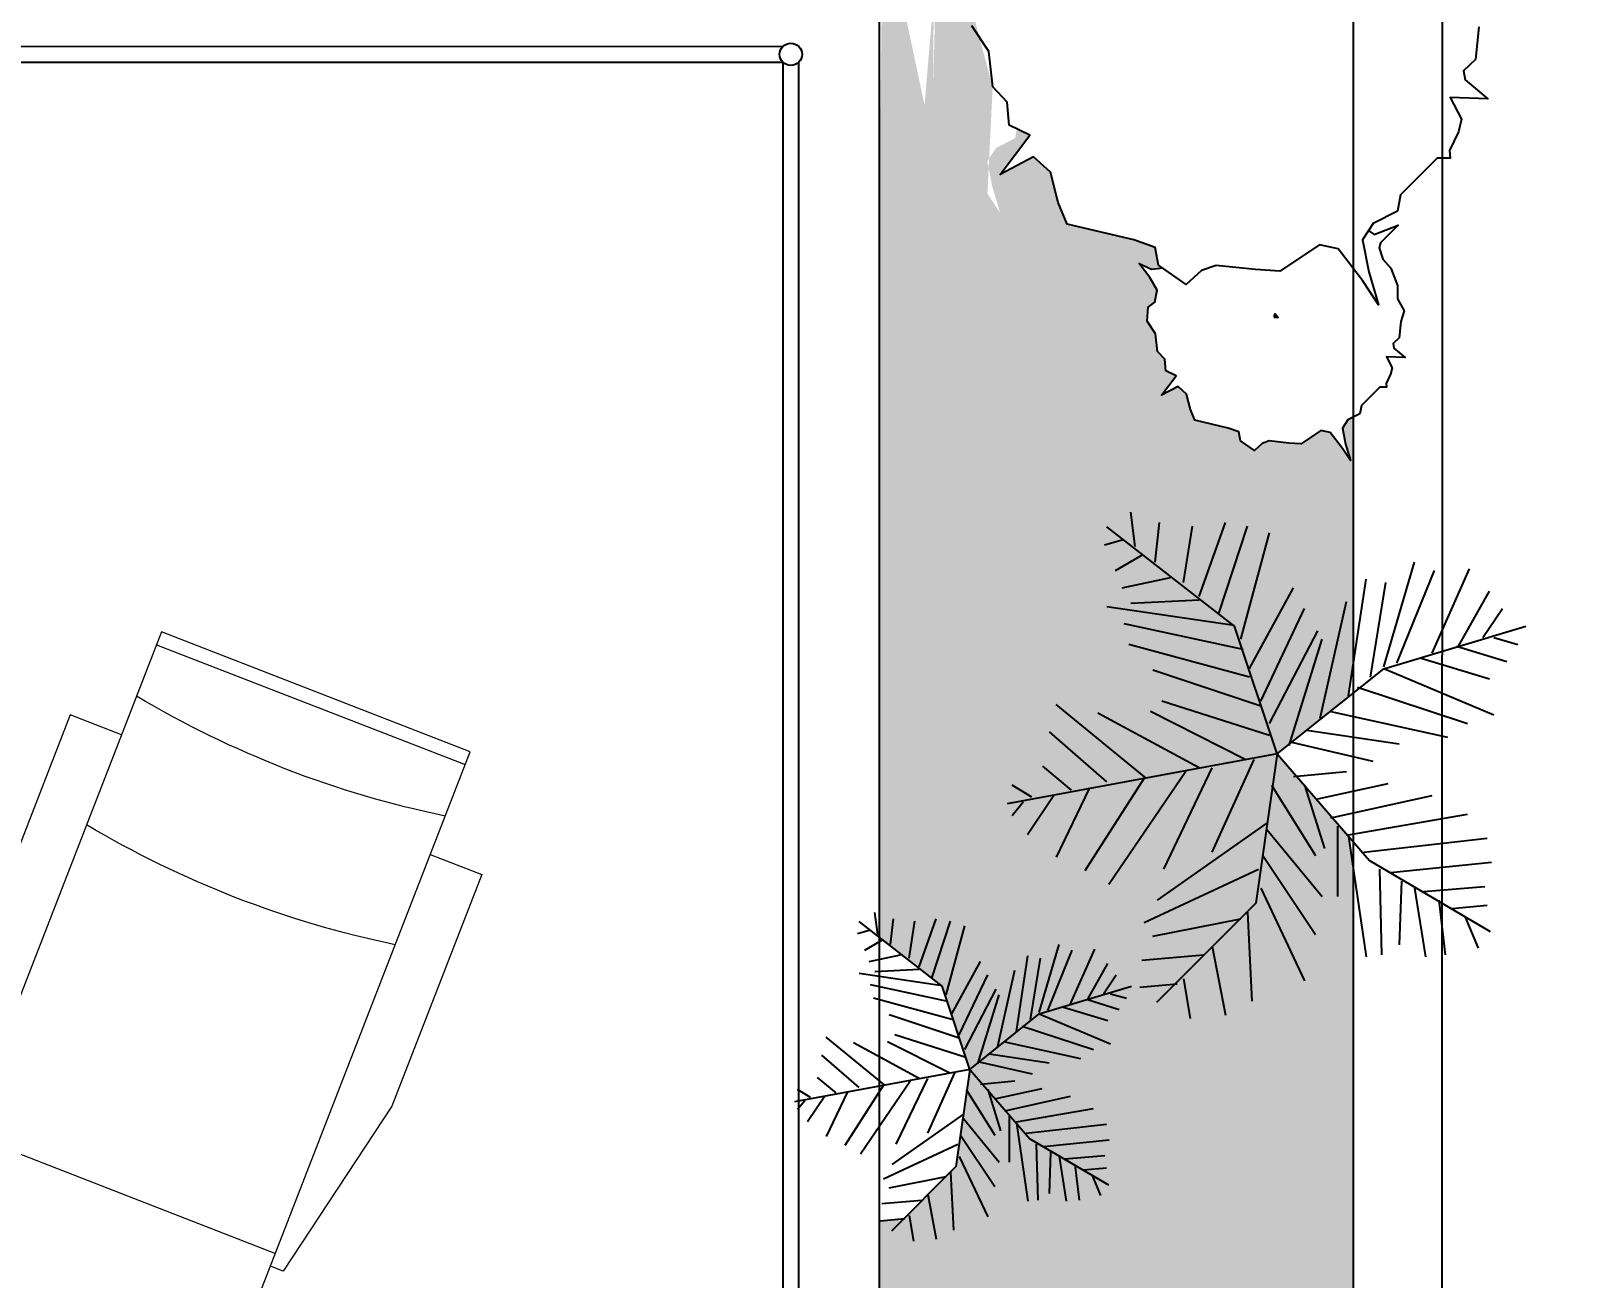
# Model space of a CAD drawing. Header units: inches. Extents: x -173 to 14008, y -3334 to 10368.
# Drawn here: x 13155.6 to 13352.1, y -161.9 to -3.8 of the extents above; entities that cross this region are included whole.
import ezdxf

# ---------------------------------------------------------------- set-up
doc = ezdxf.new("R2010")
doc.units = ezdxf.units.IN
doc.header["$MEASUREMENT"] = 0
doc.layers.add('ARREDAMENTO', color=8, linetype='Continuous', lineweight=18)
doc.layers.add('QUOTE', color=6, linetype='Continuous', lineweight=9)
doc.layers.add('ARREDI_INTERNI', color=165, linetype='Continuous')
doc.layers.add('PROIEZIONI', color=135, linetype='Continuous')
doc.layers.add('VERDE', color=7, linetype='Continuous', true_color=0x007a1f)
doc.styles.get("Standard").update_dxf_attribs({"font": 'Arial.ttf'})
doc.dimstyles.get("Standard").update_dxf_attribs({"dimtxt": 15, "dimasz": 10, "dimexe": 10, "dimexo": 10, "dimgap": 5, "dimtad": 2, "dimtih": 1, "dimtoh": 1, "dimdec": 0, "dimzin": 0, "dimdsep": 46, "dimtxsty": 'Standard', "dimblk": 'OBLIQUE', "dimblk1": 'OBLIQUE', "dimblk2": 'OBLIQUE', "dimcen": 0.09, "dimdle": 10, "dimadec": 0, "dimazin": 0, "dimtfac": 1, "dimtdec": 0, "dimtofl": 0, "dimtmove": 0, "dimatfit": 3, "dimldrblk": 'OBLIQUE', "dimfxl": 1, "dimtolj": 1, "dimtzin": 0, "dimarcsym": 0})

# ---------------------------------------------------------------- blocks, each defined once
blk = doc.blocks.new('SOL')
for p, q in [((-0.6316, 0.1064), (-0.9872, 0.0302)), ((-0.1744, 0.1064), (-0.6316, 0.1064)), ((-0.1744, 0.0048), (-0.1744, 0.1064)), ((-0.9872, 0.0302), (-0.9872, 0.0048)), ((-1.6476, -0.6048), (-1.6476, 0.0048)), ((-0.9618, -0.6048), (-0.9618, 0.0048)), ((0.0034, -0.6048), (0.0034, 0.0048)), ((-0.9872, -0.6302), (-0.9872, -0.6048)), ((-0.1744, -0.6048), (-0.1744, -0.7064)), ((-0.6316, -0.7064), (-0.9872, -0.6302)), ((-0.1744, -0.7064), (-0.6316, -0.7064))]:
    blk.add_line(p, q)
blk.add_lwpolyline([(-1.6476, -0.046), (-1.8, -0.046), (-1.8, 0.0048), (0.0288, 0.0048), (0.0288, -0.6048), (-1.8, -0.6048), (-1.8, -0.554), (-1.6476, -0.554)])
for centre in [(1.4512, -0.3), (1.7052, -0.3)]:
    blk.add_arc(centre, 1.829, 170.4069, 189.5931)
blk = doc.blocks.new('_Oblique')
at = {"color": 0, "linetype": 'ByBlock', "lineweight": -2}
blk.add_line((-0.5, -0.5), (0.5, 0.5), dxfattribs=at)
blk = doc.blocks.new('*D96')
at = {"layer": 'Defpoints', "color": 0, "transparency": 16777216}
for p in [(13334.54, 74.23), (13408.42, 74.23), (13334.29, -625.5)]:
    blk.add_point(p, dxfattribs=at)
at = {"layer": 'QUOTE', "color": 0, "lineweight": -2, "transparency": 16777216}
for p, q in [((13408.42, -635.5), (13408.42, 84.23)), ((13344.54, 74.23), (13418.42, 74.23)), ((13344.29, -625.5), (13418.42, -625.5))]:
    blk.add_line(p, q, dxfattribs=at)
at = {"layer": 'QUOTE', "color": 0, "lineweight": -2, "transparency": 16777216, "xscale": 10, "yscale": 10, "zscale": 10}
for p, rotation in [((13408.42, 74.23), 90), ((13408.42, -625.5), 270)]:
    blk.add_blockref('_Oblique', p, dxfattribs=dict(at, rotation=rotation))
at = {"layer": 'QUOTE', "color": 0, "transparency": 16777216, "insert": (13430, -275.64), "char_height": 15, "attachment_point": 5}
blk.add_mtext('\\A1;700', dxfattribs=at)

msp = doc.modelspace()

# ---------------------------------------------------------------- hatches: boundary and pattern name
at = {"layer": 'PROIEZIONI', "true_color": 0x499c4e}
h = msp.add_hatch(dxfattribs=at)
h.set_pattern_fill('AR-SAND', color=95, scale=3, angle=90, style=0)
h.set_pattern_definition([(127.5, (-61536.969, -59468.6636), (-5.7804713, -0.18898007), [0, -4.56, 0, -5.1, 0, -4.875]), (97.5, (-61536.969, -59468.6636), (-8.4664382, 5.3093301), [0, -2.46, 0, -4.11, 0, -1.575]), (57.5, (-61536.969, -59472.3536), (-0.01697716, 9.34242559), [0, -1.5, 0, -5.4, 0, -7.05]), (47.5, (-61536.969, -59472.3536), (-2.6330267, 9.0183798), [0, -0.75, 0, -3.54, 0, -4.05])])
h.paths.add_polyline_path([(13286.95, -28.26), (13285.83, -25.52), (13284.84, -21.67), (13282.69, -19.73), (13278.47, -21.95), (13282.23, -17), (13280.58, -16.19), (13280.37, -17.35), (13277.93, -18.62), (13276.83, -20.28), (13277.46, -23.49), (13278.46, -26.84), (13276.84, -24.39), (13277.51, -10.87), (13272.47, 8.04), (13268.47, 5.37), (13263.49, 2.52), (13263.18, -23), (13263.18, -118.65), (13271.04, -124.75), (13271.09, -124.76), (13274.62, -135.34), (13275.66, -134.51), (13275.71, -134.35), (13275.83, -134.38), (13274.62, -135.34), (13280.4, -142.02), (13280.49, -142), (13280.5, -142.13), (13274.62, -135.34), (13272.86, -147.63), (13266.18, -154.31), (13263.18, -154.58), (13263.18, -198.33), (13264.76, -196.59), (13265.74, -193.11), (13268.31, -192.67), (13270.27, -191.71), (13271.42, -189.23), (13275.1, -187.56), (13278.58, -187.78), (13281.97, -185.95), (13282.84, -183.32), (13284.83, -185.66), (13288.02, -185.72), (13291.03, -184.78), (13293.44, -186.43), (13297.1, -187.65), (13300.09, -185.06), (13301.1, -181.79), (13301.87, -186.2), (13303.02, -189.72), (13305.68, -191.32), (13307.73, -190.96), (13310.5, -193.16), (13311.42, -196.93), (13314.4, -200.33), (13314.6, -202.98), (13316.56, -205.12), (13315.73, -207.95), (13321.92, -208.52), (13317.43, -210.13), (13317.4, -213.03), (13319.58, -216.36), (13320.84, -219.04), (13316.59, -226.59), (13315.47, -229.27), (13316.85, -231.09), (13316.76, -231.69), (13317.83, -230.76), (13318.34, -229.13), (13318.72, -231.33), (13319.3, -233.09), (13320.63, -233.89), (13321.65, -233.71), (13323.04, -234.81), (13323.18, -235.41), (13323.18, -109.74), (13322.61, -105.83), (13313.56, -95.38), (13308.16, -79.18), (13308.04, -79.1), (13308.13, -79.11), (13313.56, -95.38), (13315.16, -94.1), (13315.23, -93.86), (13315.41, -93.9), (13322.59, -88.15), (13323.18, -84.24), (13323.18, -52.72), (13322.52, -53.06), (13321.84, -54.1), (13322.24, -56.11), (13322.86, -58.2), (13321.84, -56.66), (13320.29, -54.65), (13319.11, -54.4), (13316.61, -56.07), (13315.06, -55.98), (13312.56, -55.72), (13311.65, -56.04), (13310.68, -56.91), (13308.92, -55.7), (13308.71, -54.58), (13307.35, -54.09), (13303.13, -53.1), (13302.57, -51.73), (13302.07, -49.8), (13301, -48.83), (13298.89, -49.94), (13300.77, -47.47), (13299.45, -46.82), (13299.32, -45.37), (13298.41, -44.4), (13298.16, -42.15), (13297.09, -40.54), (13297.21, -38.78), (13298.04, -38.14), (13298.35, -36.62), (13297.44, -35.01), (13296.07, -33.24), (13297.62, -33.97), (13299.02, -33.81), (13298.53, -33.47), (13298.12, -31.22), (13295.39, -30.24)])
h.paths.add_polyline_path([(13289.49, -126.49), (13289.53, -126.5), (13289.55, -126.47)], flags=16)
h.paths.add_polyline_path([(13263.18, 61.72), (13263.18, 26.92), (13263.98, -0.13), (13266.1, -0.14), (13268.88, -13.17), (13270.33, 3.97), (13269.97, -11.53), (13270.1, 13.01), (13277.38, 4.69), (13281.85, 16.86), (13283.21, 17.65), (13278.8, 22.32), (13283.24, 18.95), (13285.96, 20.01), (13286.68, 20.84), (13286.31, 23.89), (13288.83, 22.75), (13292.47, 24.01), (13294.66, 26.72), (13298.38, 28.3), (13300.99, 27.48), (13303.01, 28.27), (13305.08, 29.87), (13308.31, 28.24), (13310.95, 28.22), (13314.43, 31.41), (13316.24, 34.61), (13315.79, 30.92), (13315.96, 27.71), (13317.61, 26.42), (13321.17, 26.07), (13323.18, 25.54), (13323.18, 61.72)])

# ---------------------------------------------------------------- linework, layer by layer
for p, q in [((13334.29, -625.5), (13334.54, 74.23)), ((13263.18, -619.42), (13263.18, 2.21))]:
    msp.add_line(p, q)
at = {"linetype": 'ByBlock'}
for p, q in [((13146.36, -5.71), (13250.91, -5.75)), ((13146.4, -7.71), (13250.92, -7.74)), ((13250.91, -7.73), (13250.91, -314.38)), ((13252.91, -7.76), (13252.91, -314.42))]:
    msp.add_line(p, q, dxfattribs=at)
msp.add_lwpolyline([(13263.18, 61.72), (13323.18, 61.72), (13323.18, -619.42), (13263.18, -619.42), (13263.18, 2.21)])
msp.add_lwpolyline([(13263.18, 61.72), (13323.18, 61.72), (13323.18, -619.42), (13263.18, -619.42), (13263.18, 2.21)])
msp.add_circle((13251.93, -6.74), 1.42, dxfattribs=at)
at = {"layer": 'ARREDI_INTERNI'}
msp.add_line((13263.18, -619.42), (13263.18, 2.21), dxfattribs=at)
at = {"layer": 'VERDE'}
for p, q in [((13295.58, -69.11), (13295.03, -64.76)), ((13295.58, -69.11), (13295.03, -64.76)), ((13308.16, -79.18), (13291.96, -66.58)), ((13308.16, -79.18), (13291.96, -66.58)), ((13298.09, -71.07), (13298.65, -66.07)), ((13298.09, -71.07), (13298.65, -66.07)), ((13301.71, -73.67), (13302.83, -66.5)), ((13301.71, -73.67), (13302.83, -66.5)), ((13303.66, -75.41), (13307.01, -66.07)), ((13303.66, -75.41), (13307.01, -66.07)), ((13306.17, -77.59), (13309.79, -66.5)), ((13306.17, -77.59), (13309.79, -66.5)), ((13291.68, -68.89), (13293.91, -68.24)), ((13291.68, -68.89), (13293.91, -68.24)), ((13308.96, -80.85), (13312.58, -67.37)), ((13308.96, -80.85), (13312.58, -67.37)), ((13293.08, -72.15), (13296.42, -70.2)), ((13293.08, -72.15), (13296.42, -70.2)), ((13327.07, -84.32), (13330.97, -71.07)), ((13327.07, -84.32), (13330.97, -71.07)), ((13328.74, -83.89), (13333.48, -72.15)), ((13328.74, -83.89), (13333.48, -72.15)), ((13333.2, -82.59), (13337.94, -71.94)), ((13333.2, -82.59), (13337.94, -71.94)), ((13293.91, -74.33), (13300.04, -73.02)), ((13293.91, -74.33), (13300.04, -73.02)), ((13310.07, -84.54), (13315.65, -74.33)), ((13310.07, -84.54), (13315.65, -74.33)), ((13322.61, -88.02), (13324.84, -73.24)), ((13322.61, -88.02), (13324.84, -73.24)), ((13325.4, -85.63), (13327.35, -73.67)), ((13325.4, -85.63), (13327.35, -73.67)), ((13295.03, -76.28), (13303.66, -75.85)), ((13295.03, -76.28), (13303.66, -75.85)), ((13318.99, -90.84), (13322.33, -76.06)), ((13318.99, -90.84), (13322.33, -76.06)), ((13336.54, -81.72), (13340.45, -74.76)), ((13336.54, -81.72), (13340.45, -74.76)), ((13308.12, -79.11), (13291.96, -76.72)), ((13308.12, -79.11), (13291.96, -76.72)), ((13311.47, -88.67), (13317.04, -76.93)), ((13311.47, -88.67), (13317.04, -76.93)), ((13339.61, -80.63), (13342.12, -76.93)), ((13339.61, -80.63), (13342.12, -76.93)), ((13309.24, -82.15), (13294.19, -78.89)), ((13309.24, -82.15), (13294.19, -78.89)), ((13313.56, -95.38), (13308.16, -79.18)), ((13313.56, -95.38), (13308.16, -79.18)), ((13312.58, -91.5), (13318.71, -79.76)), ((13312.58, -91.5), (13318.71, -79.76)), ((13327.06, -84.58), (13345.06, -79.18)), ((13327.06, -84.58), (13345.06, -79.18)), ((13310.07, -85.63), (13294.75, -81.5)), ((13310.07, -85.63), (13294.75, -81.5)), ((13315.09, -94.32), (13319.27, -80.85)), ((13315.09, -94.32), (13319.27, -80.85)), ((13336.27, -81.72), (13342.68, -83.67)), ((13336.27, -81.72), (13342.68, -83.67)), ((13341, -80.63), (13344.07, -81.5)), ((13341, -80.63), (13344.07, -81.5)), ((13331.81, -83.24), (13340.45, -85.85)), ((13331.81, -83.24), (13340.45, -85.85)), ((13311.47, -89.32), (13297.81, -84.76)), ((13311.47, -89.32), (13297.81, -84.76)), ((13313.56, -95.38), (13327.06, -84.58)), ((13313.56, -95.38), (13327.06, -84.58)), ((13327.07, -84.54), (13341, -90.41)), ((13327.07, -84.54), (13341, -90.41)), ((13323.73, -86.93), (13337.66, -91.5)), ((13323.73, -86.93), (13337.66, -91.5)), ((13296.98, -98.45), (13285.55, -89.11)), ((13296.98, -98.45), (13285.55, -89.11)), ((13303.66, -97.15), (13290.85, -90.19)), ((13303.66, -97.15), (13290.85, -90.19)), ((13309.52, -96.06), (13297.53, -89.98)), ((13309.52, -96.06), (13297.53, -89.98)), ((13312.58, -93.02), (13298.93, -88.67)), ((13312.58, -93.02), (13298.93, -88.67)), ((13320.38, -89.98), (13335.15, -93.24)), ((13320.38, -89.98), (13335.15, -93.24)), ((13291.96, -98.89), (13284.72, -92.58)), ((13291.96, -98.89), (13284.72, -92.58)), ((13315.37, -93.89), (13325.68, -96.28)), ((13315.37, -93.89), (13325.68, -96.28)), ((13317.32, -92.37), (13329.02, -94.11)), ((13317.32, -92.37), (13329.02, -94.11)), ((13313.56, -95.38), (13279.36, -101.68)), ((13313.56, -95.38), (13279.36, -101.68)), ((13305.34, -107.8), (13310.63, -96.06)), ((13305.34, -107.8), (13310.63, -96.06)), ((13313.56, -95.38), (13310.86, -114.28)), ((13313.56, -95.38), (13310.86, -114.28)), ((13313.56, -95.38), (13325.26, -108.88)), ((13313.56, -95.38), (13325.26, -108.88)), ((13287.5, -99.97), (13283.88, -96.93)), ((13287.5, -99.97), (13283.88, -96.93)), ((13301.99, -97.58), (13292.24, -111.93)), ((13301.99, -97.58), (13292.24, -111.93)), ((13299.21, -109.97), (13305.34, -97.15)), ((13299.21, -109.97), (13305.34, -97.15)), ((13315.65, -98.23), (13322.33, -97.58)), ((13315.65, -98.23), (13322.33, -97.58)), ((13282.49, -100.84), (13279.98, -99.32)), ((13282.49, -100.84), (13279.98, -99.32)), ((13289.73, -99.76), (13285.55, -108.45)), ((13289.73, -99.76), (13285.55, -108.45)), ((13296.7, -98.45), (13289.17, -110.19)), ((13296.7, -98.45), (13289.17, -110.19)), ((13312.86, -99.32), (13318.43, -108.23)), ((13312.86, -99.32), (13318.43, -108.23)), ((13317.04, -99.32), (13319.55, -107.36)), ((13317.04, -99.32), (13319.55, -107.36)), ((13318.71, -101.06), (13327.63, -99.1)), ((13318.71, -101.06), (13327.63, -99.1)), ((13281.37, -101.5), (13279.98, -103.23)), ((13281.37, -101.5), (13279.98, -103.23)), ((13285.27, -100.63), (13281.93, -105.63)), ((13285.27, -100.63), (13281.93, -105.63)), ((13320.38, -103.45), (13333.2, -100.63)), ((13320.38, -103.45), (13333.2, -100.63)), ((13322.61, -105.63), (13337.66, -103.02)), ((13322.61, -105.63), (13337.66, -103.02)), ((13312.3, -104.1), (13298.37, -113.88)), ((13312.3, -104.1), (13298.37, -113.88)), ((13312.3, -104.97), (13319.27, -113.45)), ((13312.3, -104.97), (13319.27, -113.45)), ((13321.22, -104.54), (13321.22, -113.45)), ((13321.22, -104.54), (13321.22, -113.45)), ((13322.61, -105.84), (13324.84, -121.06)), ((13322.61, -105.84), (13324.84, -121.06)), ((13324.56, -107.8), (13340.17, -106.06)), ((13324.56, -107.8), (13340.17, -106.06)), ((13296.7, -116.71), (13311.19, -109.97)), ((13296.7, -116.71), (13311.19, -109.97)), ((13311.75, -108.23), (13318.43, -118.23)), ((13311.75, -108.23), (13318.43, -118.23)), ((13325.26, -108.88), (13340.56, -117.88)), ((13325.26, -108.88), (13340.56, -117.88)), ((13326.51, -109.97), (13326.79, -120.84)), ((13326.51, -109.97), (13326.79, -120.84)), ((13327.91, -110.41), (13340.72, -109.1)), ((13327.91, -110.41), (13340.72, -109.1)), ((13329.3, -111.49), (13329.02, -119.54)), ((13329.3, -111.49), (13329.02, -119.54)), ((13311.47, -112.36), (13317.04, -124.1)), ((13311.47, -112.36), (13317.04, -124.1)), ((13330.97, -112.36), (13332.37, -121.06)), ((13330.97, -112.36), (13332.37, -121.06)), ((13332.09, -112.8), (13339.89, -112.15)), ((13332.09, -112.8), (13339.89, -112.15)), ((13334.04, -113.88), (13334.87, -120.84)), ((13334.04, -113.88), (13334.87, -120.84)), ((13262.94, -118.26), (13262.57, -115.44)), ((13262.94, -118.26), (13262.57, -115.44)), ((13310.86, -114.28), (13298.26, -126.88)), ((13310.86, -114.28), (13298.26, -126.88)), ((13309.79, -115.41), (13310.35, -126.71)), ((13309.79, -115.41), (13310.35, -126.71)), ((13335.71, -114.97), (13340.17, -114.54)), ((13335.71, -114.97), (13340.17, -114.54)), ((13260.4, -118.12), (13261.85, -117.7)), ((13260.4, -118.12), (13261.85, -117.7)), ((13271.11, -124.81), (13260.58, -116.62)), ((13271.11, -124.81), (13260.58, -116.62)), ((13264.57, -119.53), (13264.93, -116.28)), ((13264.57, -119.53), (13264.93, -116.28)), ((13266.92, -121.23), (13267.65, -116.57)), ((13266.92, -121.23), (13267.65, -116.57)), ((13268.19, -122.36), (13270.36, -116.28)), ((13268.19, -122.36), (13270.36, -116.28)), ((13269.82, -123.77), (13272.17, -116.57)), ((13269.82, -123.77), (13272.17, -116.57)), ((13271.63, -125.89), (13273.99, -117.13)), ((13271.63, -125.89), (13273.99, -117.13)), ((13297.81, -118.45), (13308.96, -116.28)), ((13297.81, -118.45), (13308.96, -116.28)), ((13337.38, -116.06), (13339.05, -119.97)), ((13337.38, -116.06), (13339.05, -119.97)), ((13261.31, -120.24), (13263.48, -118.97)), ((13261.31, -120.24), (13263.48, -118.97)), ((13283.4, -128.15), (13285.94, -119.53)), ((13283.4, -128.15), (13285.94, -119.53)), ((13305.34, -119.75), (13307.01, -128.45)), ((13305.34, -119.75), (13307.01, -128.45)), ((13261.85, -121.65), (13265.83, -120.81)), ((13261.85, -121.65), (13265.83, -120.81)), ((13272.35, -128.29), (13275.98, -121.65)), ((13272.35, -128.29), (13275.98, -121.65)), ((13280.51, -130.55), (13281.95, -120.95)), ((13280.51, -130.55), (13281.95, -120.95)), ((13282.32, -129), (13283.58, -121.23)), ((13282.32, -129), (13283.58, -121.23)), ((13284.49, -127.87), (13287.57, -120.24)), ((13284.49, -127.87), (13287.57, -120.24)), ((13287.39, -127.02), (13290.47, -120.1)), ((13287.39, -127.02), (13290.47, -120.1)), ((13296.42, -121.49), (13304.22, -120.84)), ((13296.42, -121.49), (13304.22, -120.84)), ((13271.09, -124.76), (13260.58, -123.21)), ((13271.09, -124.76), (13260.58, -123.21)), ((13262.57, -122.92), (13268.19, -122.64)), ((13262.57, -122.92), (13268.19, -122.64)), ((13273.26, -130.98), (13276.88, -123.35)), ((13273.26, -130.98), (13276.88, -123.35)), ((13278.15, -132.39), (13280.32, -122.78)), ((13278.15, -132.39), (13280.32, -122.78)), ((13289.56, -126.46), (13292.1, -121.94)), ((13289.56, -126.46), (13292.1, -121.94)), ((13291.55, -125.75), (13293.18, -123.35)), ((13291.55, -125.75), (13293.18, -123.35)), ((13271.81, -126.74), (13262.03, -124.62)), ((13271.81, -126.74), (13262.03, -124.62)), ((13274.62, -135.34), (13271.11, -124.81)), ((13274.62, -135.34), (13271.11, -124.81)), ((13273.99, -132.81), (13277.97, -125.19)), ((13273.99, -132.81), (13277.97, -125.19)), ((13283.39, -128.32), (13295.09, -124.81)), ((13283.39, -128.32), (13295.09, -124.81)), ((13300.88, -124.53), (13296.14, -124.97)), ((13300.88, -124.53), (13296.14, -124.97)), ((13301.71, -123.88), (13302.55, -128.88)), ((13301.71, -123.88), (13302.55, -128.88)), ((13272.35, -129), (13262.39, -126.32)), ((13272.35, -129), (13262.39, -126.32)), ((13275.62, -134.65), (13278.33, -125.89)), ((13275.62, -134.65), (13278.33, -125.89)), ((13286.48, -127.45), (13292.1, -129.14)), ((13286.48, -127.45), (13292.1, -129.14)), ((13289.38, -126.46), (13293.55, -127.73)), ((13289.38, -126.46), (13293.55, -127.73)), ((13292.46, -125.75), (13294.45, -126.32)), ((13292.46, -125.75), (13294.45, -126.32)), ((13273.26, -131.4), (13264.39, -128.43)), ((13273.26, -131.4), (13264.39, -128.43)), ((13274.62, -135.34), (13283.39, -128.32)), ((13274.62, -135.34), (13283.39, -128.32)), ((13283.4, -128.29), (13292.46, -132.11)), ((13283.4, -128.29), (13292.46, -132.11)), ((13263.84, -137.34), (13256.42, -131.26)), ((13263.84, -137.34), (13256.42, -131.26)), ((13273.99, -133.8), (13265.11, -130.98)), ((13273.99, -133.8), (13265.11, -130.98)), ((13281.23, -129.85), (13290.29, -132.81)), ((13281.23, -129.85), (13290.29, -132.81)), ((13260.58, -137.62), (13255.87, -133.52)), ((13260.58, -137.62), (13255.87, -133.52)), ((13268.19, -136.49), (13259.86, -131.97)), ((13268.19, -136.49), (13259.86, -131.97)), ((13271.99, -135.78), (13264.2, -131.83)), ((13271.99, -135.78), (13264.2, -131.83)), ((13277.06, -133.38), (13284.67, -134.51)), ((13277.06, -133.38), (13284.67, -134.51)), ((13279.06, -131.83), (13288.66, -133.94)), ((13279.06, -131.83), (13288.66, -133.94)), ((13274.62, -135.34), (13252.39, -139.44)), ((13274.62, -135.34), (13252.39, -139.44)), ((13274.62, -135.34), (13272.86, -147.63)), ((13274.62, -135.34), (13272.86, -147.63)), ((13274.62, -135.34), (13282.22, -144.12)), ((13274.62, -135.34), (13282.22, -144.12)), ((13275.8, -134.37), (13282.5, -135.92)), ((13275.8, -134.37), (13282.5, -135.92)), ((13257.68, -138.32), (13255.33, -136.35)), ((13257.68, -138.32), (13255.33, -136.35)), ((13263.66, -137.34), (13258.77, -144.96)), ((13263.66, -137.34), (13258.77, -144.96)), ((13267.1, -136.77), (13260.76, -146.09)), ((13267.1, -136.77), (13260.76, -146.09)), ((13265.29, -144.82), (13269.28, -136.49)), ((13265.29, -144.82), (13269.28, -136.49)), ((13269.28, -143.41), (13272.72, -135.78)), ((13269.28, -143.41), (13272.72, -135.78)), ((13275.98, -137.19), (13280.32, -136.77)), ((13275.98, -137.19), (13280.32, -136.77)), ((13254.42, -138.89), (13252.79, -137.9)), ((13254.42, -138.89), (13252.79, -137.9)), ((13253.7, -139.31), (13252.79, -140.44)), ((13253.7, -139.31), (13252.79, -140.44)), ((13256.24, -138.75), (13254.06, -142)), ((13256.24, -138.75), (13254.06, -142)), ((13259.13, -138.18), (13256.42, -143.83)), ((13259.13, -138.18), (13256.42, -143.83)), ((13274.17, -137.9), (13277.79, -143.69)), ((13274.17, -137.9), (13277.79, -143.69)), ((13276.88, -137.9), (13278.51, -143.13)), ((13276.88, -137.9), (13278.51, -143.13)), ((13277.97, -139.03), (13283.77, -137.76)), ((13277.97, -139.03), (13283.77, -137.76)), ((13279.06, -140.58), (13287.39, -138.75)), ((13279.06, -140.58), (13287.39, -138.75)), ((13273.8, -141.01), (13264.75, -147.37)), ((13273.8, -141.01), (13264.75, -147.37)), ((13279.6, -141.29), (13279.6, -147.08)), ((13279.6, -141.29), (13279.6, -147.08)), ((13280.51, -142), (13290.29, -140.3)), ((13280.51, -142), (13290.29, -140.3)), ((13273.8, -141.57), (13278.33, -147.08)), ((13273.8, -141.57), (13278.33, -147.08)), ((13280.51, -142.14), (13281.95, -152.03)), ((13280.51, -142.14), (13281.95, -152.03)), ((13281.77, -143.41), (13291.92, -142.28)), ((13281.77, -143.41), (13291.92, -142.28)), ((13263.66, -149.2), (13273.08, -144.82)), ((13263.66, -149.2), (13273.08, -144.82)), ((13273.44, -143.69), (13277.79, -150.19)), ((13273.44, -143.69), (13277.79, -150.19)), ((13282.22, -144.12), (13292.17, -149.97)), ((13282.22, -144.12), (13292.17, -149.97)), ((13283.04, -144.82), (13283.22, -151.89)), ((13283.04, -144.82), (13283.22, -151.89)), ((13283.95, -145.11), (13292.28, -144.26)), ((13283.95, -145.11), (13292.28, -144.26)), ((13273.26, -146.38), (13276.88, -154.01)), ((13273.26, -146.38), (13276.88, -154.01)), ((13284.85, -145.81), (13284.67, -151.04)), ((13284.85, -145.81), (13284.67, -151.04)), ((13285.94, -146.38), (13286.84, -152.03)), ((13285.94, -146.38), (13286.84, -152.03)), ((13286.66, -146.66), (13291.73, -146.24)), ((13286.66, -146.66), (13291.73, -146.24)), ((13264.39, -150.33), (13271.63, -148.92)), ((13264.39, -150.33), (13271.63, -148.92)), ((13272.86, -147.63), (13264.67, -155.82)), ((13272.86, -147.63), (13264.67, -155.82)), ((13272.17, -148.36), (13272.54, -155.7)), ((13272.17, -148.36), (13272.54, -155.7)), ((13287.93, -147.37), (13288.47, -151.89)), ((13287.93, -147.37), (13288.47, -151.89)), ((13289.02, -148.07), (13291.92, -147.79)), ((13289.02, -148.07), (13291.92, -147.79)), ((13290.11, -148.78), (13291.19, -151.32)), ((13290.11, -148.78), (13291.19, -151.32)), ((13269.28, -151.18), (13270.36, -156.83)), ((13269.28, -151.18), (13270.36, -156.83)), ((13263.48, -152.31), (13268.55, -151.89)), ((13263.48, -152.31), (13268.55, -151.89)), ((13266.38, -154.29), (13263.3, -154.57)), ((13266.38, -154.29), (13263.3, -154.57)), ((13266.92, -153.86), (13267.46, -157.11)), ((13266.92, -153.86), (13267.46, -157.11))]:
    msp.add_line(p, q, dxfattribs=at)
for points in [[(13339.13, -3.24), (13338.71, -7.41), (13337.18, -8.84), (13337.39, -9.97), (13340.25, -12.39), (13335.49, -12.2), (13336.94, -14.94), (13336.53, -16.54), (13335.41, -18.94), (13335.49, -19.9), (13333.84, -19.89), (13329.17, -24.52), (13328.8, -26.6), (13325.74, -28.18), (13324.37, -30.26), (13325.16, -34.28), (13326.4, -38.46), (13324.38, -35.39), (13321.27, -31.36), (13318.92, -30.87), (13313.91, -34.21), (13310.81, -34.02), (13305.81, -33.51), (13303.99, -34.14), (13302.05, -35.89), (13298.53, -33.47), (13298.12, -31.22), (13295.39, -30.24), (13286.95, -28.26), (13285.83, -25.52), (13284.84, -21.67), (13282.69, -19.73), (13278.47, -21.95), (13282.23, -17), (13279.58, -15.7), (13279.33, -12.81), (13277.51, -10.87), (13277.02, -6.37), (13274.87, -3.15)], [(13325.19, -29.08), (13325.84, -29.58), (13328.88, -28.39), (13326.65, -30.62), (13326.49, -31.27), (13326.94, -32.71), (13327.98, -33.84), (13328.82, -36.01), (13328.8, -37.7), (13329.65, -39.23), (13329.22, -40.59), (13329.01, -42.67), (13328.25, -43.39), (13328.35, -43.95), (13329.78, -45.16), (13327.4, -45.07), (13328.13, -46.44), (13327.92, -47.24), (13327.36, -48.44), (13327.4, -48.92), (13326.58, -48.91), (13324.24, -51.23), (13324.05, -52.27), (13322.52, -53.06), (13321.84, -54.1), (13322.24, -56.11), (13322.86, -58.2), (13321.84, -56.66), (13320.29, -54.65), (13319.11, -54.4), (13316.61, -56.07), (13315.06, -55.98), (13312.56, -55.72), (13311.65, -56.04), (13310.68, -56.91), (13308.92, -55.7), (13308.71, -54.58), (13307.35, -54.09), (13303.13, -53.1), (13302.57, -51.73), (13302.07, -49.8), (13301, -48.83), (13298.89, -49.94), (13300.77, -47.47), (13299.45, -46.82), (13299.32, -45.37), (13298.41, -44.4), (13298.16, -42.15), (13297.09, -40.54), (13297.21, -38.78), (13298.04, -38.14), (13298.35, -36.62), (13297.44, -35.01), (13296.07, -33.24), (13297.62, -33.97), (13299.12, -33.8)]]:
    msp.add_lwpolyline(points, dxfattribs=at)
msp.add_lwpolyline([(13313.19, -40.09), (13313.32, -39.6), (13313.69, -40.09)], close=True, dxfattribs=at)

# ---------------------------------------------------------------- block references
at = {"layer": 'ARREDAMENTO', "xscale": -68.82389210178923, "yscale": 68.8238921017892, "zscale": 68.8238921017892, "rotation": 248.7735717748078}
msp.add_blockref('SOL', (13210.28, -96.82), dxfattribs=at)

# ---------------------------------------------------------------- dimensions: what is measured, and where the dimension line sits
at = {"layer": 'QUOTE'}
dim = msp.add_linear_dim(base=(13408.42, 74.23), p1=(13334.29, -625.5), p2=(13334.54, 74.23), angle=90, dimstyle='Standard', dxfattribs=at)
dim.commit()
dim.dimension.update_dxf_attribs({"geometry": '*D96', "text_midpoint": (13430, -275.64)})

doc.saveas('drawing.dxf')
